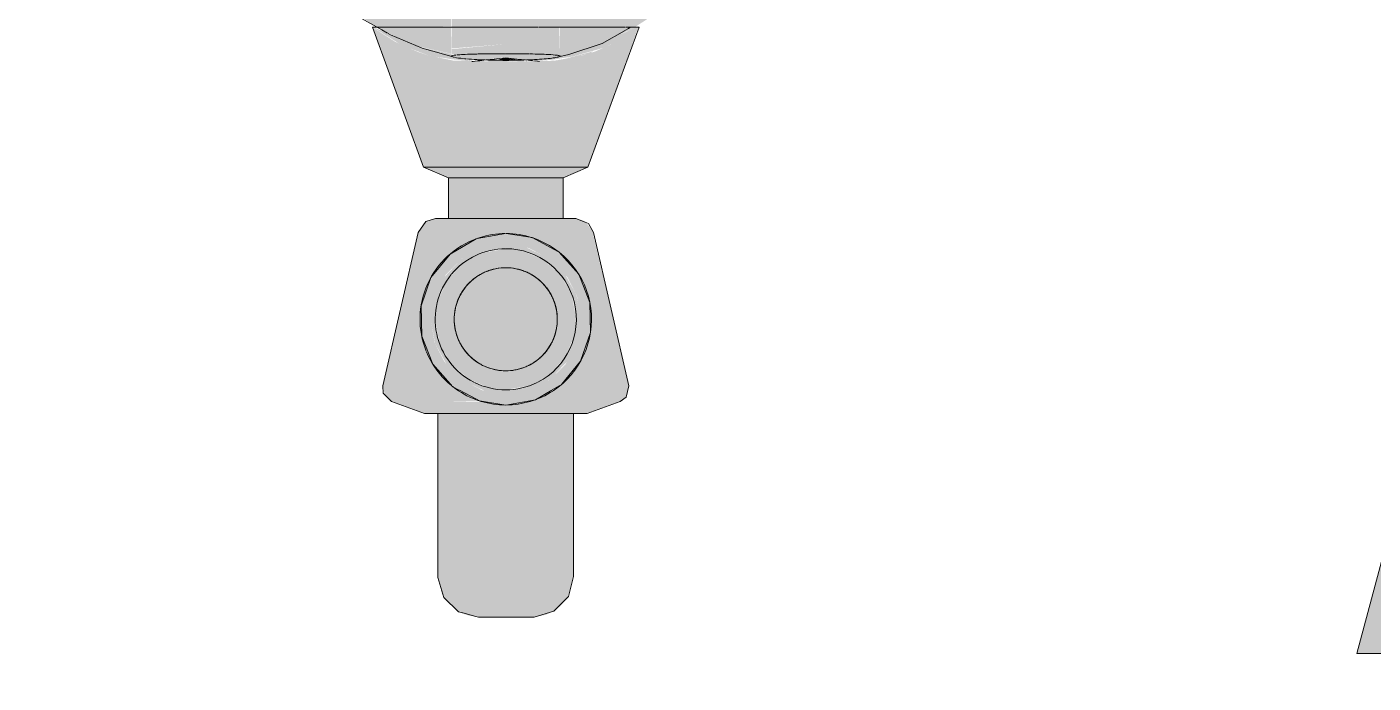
# Model space of a CAD drawing. Header units: millimetres. Extents: x 0 to 102275, y -2706 to 7916.
# Drawn here: x 92956.4 to 93452.4, y 253.8 to 495.6 of the extents above; entities that cross this region are included whole.
import ezdxf

# ---------------------------------------------------------------- set-up
doc = ezdxf.new("R2010")
doc.units = ezdxf.units.MM
for name, color, linetype, lineweight in [('A-DETL-GENF', 7, 'Continuous', 9), ('A-WALL-PATT', 7, 'Continuous', 9), ('P-SANR-FIXT', 7, 'Continuous', 9)]:
    doc.layers.add(name, color=color, linetype=linetype, lineweight=lineweight)
doc.layers.add('P-SANR-FIXT-2', color=7, linetype='Continuous', lineweight=9, transparency=0.7)

# ---------------------------------------------------------------- blocks, each defined once
blk = doc.blocks.new('Urinal - Urinal-30617152-Развертка 1_15-4')
at = {"layer": 'P-SANR-FIXT-2'}
for points in [[(3341.17, 495.59), (3359, 495.83), (3358.94, 521.97), (3344.66, 527.07), (3337.25, 530.78), (3327.92, 536.46), (3313.01, 548.86), (3303.39, 559.33), (3294.42, 570.57), (3285.78, 583.74), (3274.07, 605.27), (3264.48, 629.26), (3259.45, 644.11), (3249.64, 651.79), (3238.4, 665.08), (3230.71, 678.78), (3225.43, 693.89), (3223.89, 700.6), (3227.53, 677.52), (3236.6, 638.29), (3247.22, 607.39), (3252.46, 593.58), (3264.23, 569.82), (3273.91, 553.19), (3284.58, 537.82), (3295.86, 524.31), (3310.37, 510.62), (3314.73, 506.7), (3331.28, 495.59), (3340.61, 495.59)], [(3414.41, 495.59), (3426.94, 495.77), (3442.3, 505.91), (3453.95, 516.06), (3465.46, 527.95), (3483.92, 552.79), (3499.71, 581.26), (3509.28, 603.41), (3519.48, 632.51), (3527.2, 662.42), (3531.77, 683.93), (3534.32, 703.35), (3532.18, 692.78), (3526.48, 677.24), (3519.21, 664.39), (3507.53, 651.15), (3498.87, 644.36), (3491.79, 624.09), (3482.16, 601.7), (3469.63, 579.68), (3459, 564.49), (3451.76, 556.05), (3435.51, 540.59), (3424.84, 533.18), (3414, 527.23), (3411.47, 526.21), (3399, 521.67), (3399, 495.59), (3414.37, 495.59)], [(3375.82, 495.59), (3399, 495.74), (3398.83, 521.89), (3396.57, 521.26), (3391.48, 520.6), (3383.46, 520.19), (3373.7, 520.22), (3364.23, 520.85), (3360.41, 521.51), (3359, 521.67), (3359.14, 495.59), (3375.6, 495.59)], [(3399, 484.84), (3398.71, 495.59), (3379, 495.44), (3379, 485.76), (3395.43, 485.42), (3398.55, 485.07)], [(3360.89, 485.3), (3360.21, 485.47), (3360.83, 485.31)], [(3369.46, 483.18), (3370.68, 483.27), (3369.52, 483.19)], [(3379, 483.31), (3379, 484.25), (3375.29, 483.35), (3378.65, 483.31)], [(3383.35, 483.67), (3383.16, 483.75), (3383.21, 483.69)], [(3383.4, 483.51), (3383.21, 483.69), (3383.38, 483.51)], [(3361.46, 440), (3379, 440), (3379, 443.91), (3348.7, 443.91), (3357.91, 440), (3361.19, 440)], [(3396.81, 440), (3400.09, 440), (3409.3, 443.91), (3379, 443.91), (3379, 440), (3396.54, 440)], [(3361.94, 425), (3379, 425), (3379, 440), (3357.91, 440), (3358.07, 425), (3360.03, 425)], [(3388.81, 425), (3400.09, 425), (3400.09, 440), (3379, 440), (3379, 425), (3387.8, 425)], [(3368.78, 419.91), (3379, 419.91), (3379, 425), (3352.61, 424.86), (3349.84, 423.91), (3349.08, 423.24), (3346.95, 419.91), (3368.46, 419.91)], [(3405.1, 419.91), (3411.27, 419.91), (3408.56, 423.65), (3407.63, 424.25), (3404.57, 425), (3379, 425), (3379, 419.91), (3402.15, 419.91)], [(3379, 356.28), (3379, 360.28), (3370.38, 361.68), (3362.47, 365.86), (3356.34, 372.3), (3352.75, 379.35), (3351.4, 387.88), (3352.9, 396.7), (3356.95, 404.39), (3362.78, 410.21), (3371.23, 414.26), (3379, 415.49), (3378.91, 419.47), (3368.46, 417.54), (3360.03, 413.06), (3353.43, 406.46), (3348.88, 397.23), (3347.4, 387.88), (3348.94, 378.12), (3353.43, 369.31), (3361.02, 362.01), (3369.73, 357.75), (3375.87, 356.78)], [(3379, 356.28), (3388.77, 357.83), (3397.99, 362.73), (3404.57, 369.31), (3409.12, 378.54), (3410.6, 387.88), (3409.06, 397.65), (3404.57, 406.46), (3396.98, 413.75), (3388.77, 417.94), (3379, 419.49), (3379, 415.49), (3387.53, 414.14), (3395.53, 409.91), (3401.66, 403.46), (3405.25, 396.41), (3406.48, 387.12), (3405.1, 379.06), (3401.05, 371.37), (3395.22, 365.55), (3386.77, 361.51), (3379, 360.28), (3379, 357.23)], [(3379, 360.28), (3379, 361.87), (3370.47, 363.39), (3363.31, 367.24), (3357.57, 373.35), (3354.14, 380.61), (3352.99, 387.88), (3354.67, 396.73), (3358.36, 403.58), (3364.47, 409.31), (3371.73, 412.74), (3379, 414.14), (3379, 415.49), (3370.47, 414.14), (3362.61, 410.05), (3356.25, 403.29), (3352.75, 396.41), (3351.4, 387.88), (3352.9, 379.06), (3357.32, 371.01), (3362.78, 365.55), (3371.23, 361.51), (3372.72, 361.27)], [(3379, 361.87), (3379, 368.88), (3371.73, 370.33), (3365.56, 374.45), (3361.45, 380.61), (3360.03, 388.05), (3361.45, 395.15), (3365.56, 401.32), (3371.73, 405.44), (3379, 406.88), (3379, 413.89), (3370.47, 412.37), (3363.31, 408.52), (3357.57, 402.42), (3354.14, 395.15), (3352.99, 387.88), (3354.51, 379.35), (3358.36, 372.19), (3364.47, 366.45), (3371.73, 363.02), (3375.95, 362.35)], [(3379, 360.28), (3387.53, 361.63), (3395.39, 365.72), (3401.75, 372.47), (3405.25, 379.35), (3406.6, 387.88), (3405.1, 396.7), (3400.68, 404.76), (3395.22, 410.21), (3386.77, 414.26), (3379, 415.49), (3379, 413.89), (3387.53, 412.37), (3394.69, 408.52), (3400.43, 402.42), (3403.86, 395.15), (3405.01, 387.88), (3403.49, 379.35), (3399.64, 372.19), (3393.53, 366.45), (3386.27, 363.02), (3379, 361.63)], [(3379, 361.87), (3387.53, 363.39), (3394.69, 367.24), (3400.43, 373.35), (3403.86, 380.61), (3405.01, 387.88), (3403.33, 396.73), (3399.64, 403.58), (3393.53, 409.31), (3386.27, 412.74), (3379, 413.89), (3379, 406.88), (3386.27, 405.44), (3392.44, 401.32), (3396.55, 395.15), (3397.99, 387.85), (3396.55, 380.61), (3392.44, 374.45), (3386.27, 370.33), (3379, 368.88), (3379, 363.14)], [(3358.77, 357.55), (3369.23, 357.83), (3360.03, 362.71), (3359.38, 363.37), (3333.68, 363.37), (3334.5, 359.86), (3336.84, 357.55), (3357.92, 357.55)], [(3397.58, 357.55), (3421.16, 357.55), (3422.84, 358.92), (3423.5, 359.86), (3424.05, 361.8), (3424.32, 363.37), (3398.63, 363.37), (3397.4, 362.22), (3388.27, 357.75), (3388.77, 357.55), (3396.63, 357.55)], [(3358.77, 353.12), (3379, 353.12), (3379, 356.28), (3369.72, 357.55), (3336.84, 357.55), (3349.19, 353.12), (3357.92, 353.12)], [(3397.99, 353.12), (3409, 353.12), (3420.8, 357.55), (3386.36, 357.45), (3379, 356.28), (3379, 353.12), (3396.63, 353.12)], [(3354, 293.12), (3379, 293.12), (3379, 353.12), (3354, 353.12), (3354, 298.1)], [(3396.25, 293.12), (3404, 293.12), (3404, 353.12), (3379, 353.12), (3379, 293.12), (3393.69, 293.12)], [(3374.84, 278.12), (3379, 278.12), (3379, 293.12), (3354, 293.12), (3355.49, 286.61), (3357.87, 283.32), (3361.19, 280.4), (3363.35, 279.33), (3365.86, 278.52), (3372.17, 278.12), (3374, 278.12)], [(3385.83, 278.12), (3390.62, 278.34), (3393.6, 278.93), (3395.97, 279.99), (3399.07, 282.16), (3401.5, 284.95), (3403.32, 289.98), (3404, 293.12), (3379, 293.12), (3379, 278.12), (3384.11, 278.12)]]:
    blk.add_hatch(color=256, dxfattribs=at).paths.add_polyline_path(points)
h = blk.add_hatch(color=256, dxfattribs=at)
h.paths.add_polyline_path([(3366.6, 443.91), (3379, 443.91), (3378.93, 482.85), (3359.49, 483.25), (3350.19, 485.23), (3346.41, 486.51), (3338.25, 490.17), (3329.95, 495.44), (3348.7, 443.91), (3361.94, 443.91)])
h.paths.add_polyline_path([(3374.54, 482.85), (3374.82, 482.85), (3374.82, 482.85)])
h = blk.add_hatch(color=256, dxfattribs=at)
h.paths.add_polyline_path([(3366.75, 483.03), (3366.48, 483.27), (3360.28, 484.4), (3354.14, 485.92), (3350.1, 487.21), (3343.37, 489.77), (3330.16, 495.59), (3330.16, 495.42), (3340.82, 488.82), (3350.4, 485.18), (3355.67, 484.1), (3353.35, 484.66), (3359.5, 483.66), (3366.52, 483.04)])
h.paths.add_polyline_path([(3368.96, 483.25), (3369.52, 483.53), (3368.46, 483.32), (3368.87, 483.26)])
h = blk.add_hatch(color=256, dxfattribs=at)
h.paths.add_polyline_path([(3371.09, 483.46), (3379, 484.46), (3379, 485.76), (3362.4, 485.41), (3359.49, 485.09), (3359, 485.09), (3358.72, 485.71), (3349.68, 487.68), (3349.01, 487.58), (3357.06, 485.18), (3362.4, 484.08), (3368.46, 483.59), (3371.02, 483.47)])
h.paths.add_polyline_path([(3359, 485.74), (3358.81, 495.59), (3331.42, 495.44), (3338.92, 491.8), (3347.2, 488.34), (3358.99, 485.74)])
h = blk.add_hatch(color=256, dxfattribs=at)
h.paths.add_polyline_path([(3359, 484.84), (3360.34, 485.22), (3360.03, 485.46), (3359, 485.47), (3359, 485.09)])
h.paths.add_polyline_path([(3379, 489.31), (3379, 495.59), (3359, 495.32), (3359.04, 487.7), (3378.57, 489.28)])
h.paths.add_polyline_path([(3360.95, 485.31), (3363.38, 485.48), (3377.14, 485.75), (3379, 486.03), (3379, 489.31), (3359, 487.43), (3359.1, 485.71), (3360.94, 485.31)])
h = blk.add_hatch(color=256, dxfattribs=at)
h.paths.add_polyline_path([(3379, 484.25), (3387.97, 483.51), (3397.11, 484.28), (3403.06, 485.77), (3408.27, 487.38), (3419.99, 492.34), (3426.23, 495.31), (3426.66, 495.59), (3399, 495.44), (3399, 484.84), (3397.75, 485.2), (3394.32, 485.49), (3381.67, 485.75), (3379, 485.46), (3379, 484.34)])
h.paths.add_polyline_path([(3381.93, 483.34), (3381.55, 483.5), (3381.88, 483.35)])
h = blk.add_hatch(color=256, dxfattribs=at)
h.paths.add_polyline_path([(3385.52, 443.91), (3409.3, 443.91), (3427.79, 495.38), (3417.39, 488.95), (3412.06, 486.64), (3407.81, 485.26), (3397.02, 483.16), (3379, 482.85), (3379, 443.91)])
h.paths.add_polyline_path([(3403.14, 484.29), (3404.94, 484.66), (3403.34, 484.33)])
h = blk.add_hatch(color=256, dxfattribs=at)
h.paths.add_polyline_path([(3385.23, 482.85), (3383.38, 482.95), (3383.64, 482.88)])
h.paths.add_polyline_path([(3389.64, 483.03), (3395.41, 483.45), (3403.51, 484.7), (3415.35, 488), (3419.99, 490.3), (3428.11, 495.59), (3426.23, 495.31), (3423.24, 493.73), (3405.23, 486.35), (3396.57, 484.2), (3389.56, 483.59), (3387.98, 483.22), (3390.02, 483.24), (3389.55, 483.04)])
h.paths.add_polyline_path([(3394.99, 483.13), (3398.51, 483.43), (3397.02, 483.33), (3395.05, 483.14)])
h.paths.add_polyline_path([(3396.87, 483.19), (3399.49, 483.51), (3397.02, 483.2)])
h.paths.add_polyline_path([(3401.42, 484.08), (3404.91, 484.66), (3409.99, 485.87), (3411.36, 486.67), (3402.2, 484.26)])
h.paths.add_polyline_path([(3403.22, 484.3), (3406.58, 484.99), (3403.37, 484.33)])
h = blk.add_hatch(color=256, dxfattribs=at)
h.paths.add_polyline_path([(3379, 482.85), (3379, 483.31), (3372.93, 483.18), (3372.3, 482.87), (3379, 482.85)])
h.paths.add_polyline_path([(3366.38, 482.99), (3365.01, 483.08), (3366.31, 483)])
h.paths.add_polyline_path([(3367.59, 483.12), (3367.59, 483.33), (3367.18, 483.17)])
h.paths.add_polyline_path([(3368.59, 483.22), (3367.74, 483.42), (3368.46, 483.23)])
h = blk.add_hatch(color=256, dxfattribs=at)
h.paths.add_polyline_path([(3379, 483.31), (3381.48, 483.48), (3379, 484.25), (3379, 483.33)])
h.paths.add_polyline_path([(3382.09, 483.34), (3382.7, 483.6), (3379, 484.25), (3382.04, 483.35)])
h.paths.add_polyline_path([(3383.99, 483.38), (3383.71, 483.46), (3383.67, 483.44)])
h = blk.add_hatch(color=256, dxfattribs=at)
h.paths.add_polyline_path([(3379.04, 482.85), (3382.7, 483.1), (3381.93, 483.34), (3379, 483.31), (3379, 482.85)])
h.paths.add_polyline_path([(3386.86, 482.88), (3382.7, 483.35), (3382.7, 483.16), (3383.61, 482.92), (3386.85, 482.88)])
h.paths.add_polyline_path([(3386.75, 482.9), (3386.14, 483.05), (3386.74, 482.9)])
h.paths.add_polyline_path([(3393, 483.15), (3397.11, 483.56), (3393.58, 483.22)])
h.paths.add_polyline_path([(3388.59, 483.09), (3387.69, 483.25), (3388.36, 483.12)])
h = blk.add_hatch(color=256, dxfattribs=at)
h.paths.add_polyline_path([(3388.04, 483.03), (3387.32, 483.25), (3387.7, 483.08)])
h.paths.add_polyline_path([(3383.99, 483.38), (3383.67, 483.44), (3383.67, 483.43)])
h.paths.add_polyline_path([(3384.02, 483.4), (3383.92, 483.59), (3383.71, 483.46)])
h.paths.add_polyline_path([(3383.1, 483.53), (3382.27, 483.68), (3382.7, 483.6)])
h = blk.add_hatch(color=256, dxfattribs=at)
h.paths.add_polyline_path([(3385.24, 483.41), (3384.01, 483.65), (3385.23, 483.41)])
h.paths.add_polyline_path([(3382.65, 483.76), (3382.52, 483.83), (3382.6, 483.77)])
h = blk.add_hatch(color=256, dxfattribs=at)
h.paths.add_polyline_path([(3390.89, 482.89), (3391.72, 482.94), (3391.05, 482.91)])
h.paths.add_polyline_path([(3386.82, 482.93), (3386.74, 483.21), (3386.74, 482.94)])
h = blk.add_hatch(color=256, dxfattribs=at)
h.paths.add_polyline_path([(3333.68, 363.37), (3359.38, 363.37), (3353.43, 369.31), (3348.94, 378.12), (3347.4, 387.88), (3349.34, 398.43), (3353.88, 406.9), (3360.6, 413.54), (3369.23, 417.94), (3379, 419.54), (3379, 419.91), (3346.73, 419.91), (3334.5, 366.91)])
h.paths.add_polyline_path([(3379, 368.88), (3379, 406.88), (3371.73, 405.44), (3365.56, 401.32), (3361.45, 395.15), (3360.03, 387.71), (3361.45, 380.61), (3365.56, 374.45), (3371.73, 370.33)])
h = blk.add_hatch(color=256, dxfattribs=at)
h.paths.add_polyline_path([(3424.32, 363.37), (3411.05, 419.91), (3379, 419.91), (3379.09, 419.47), (3389.5, 417.57), (3397.99, 413.03), (3404.57, 406.46), (3409.06, 397.65), (3410.6, 387.88), (3408.66, 377.34), (3404.12, 368.86), (3398.8, 363.37), (3423.95, 363.37)])
h.paths.add_polyline_path([(3379, 368.88), (3386.27, 370.33), (3392.44, 374.45), (3396.55, 380.61), (3397.99, 387.92), (3396.55, 395.15), (3392.44, 401.32), (3386.27, 405.44), (3379, 406.88), (3379, 370.33)])
at = {"layer": 'P-SANR-FIXT'}
for p, q in [((3329.89, 495.59), (3348.7, 443.91)), ((3331.12, 495.59), (3329.89, 495.59)), ((3329.89, 495.59), (3332.5, 495.59)), ((3332.68, 495.59), (3331.37, 495.59)), ((3348.38, 495.59), (3332.81, 495.59)), ((3332.81, 495.59), (3348.38, 495.59)), ((3335.44, 493.3), (3333.32, 494.5)), ((3358.77, 495.59), (3348.43, 495.59)), ((3348.43, 495.59), (3379, 495.59)), ((3359.43, 495.59), (3359.09, 495.59)), ((3363.97, 495.59), (3359.85, 495.59)), ((3370.28, 495.59), (3364.17, 495.59)), ((3371.28, 495.59), (3370.43, 495.59)), ((3379, 495.59), (3371.49, 495.59)), ((3390.82, 495.59), (3379, 495.59)), ((3379, 495.59), (3390.82, 495.59)), ((3396.44, 495.59), (3391.02, 495.59)), ((3391.02, 495.59), (3422.96, 495.59)), ((3398.07, 495.59), (3396.67, 495.59)), ((3398.57, 495.59), (3398.15, 495.59)), ((3422.96, 495.59), (3399.05, 495.59)), ((3409.3, 443.91), (3428.11, 495.59)), ((3424.24, 495.11), (3422.87, 494.32)), ((3426.11, 495.59), (3423.24, 495.59)), ((3423.24, 495.59), (3425.73, 495.59)), ((3424.68, 495.36), (3424.24, 495.11)), ((3425.73, 495.59), (3428.11, 495.59)), ((3426.73, 495.59), (3426.12, 495.59)), ((3428.11, 495.59), (3426.88, 495.59)), ((3366.48, 482.87), (3366.92, 482.92)), ((3366.98, 482.93), (3367.71, 483.01)), ((3367.71, 483.01), (3368.45, 483.09)), ((3368.46, 483.09), (3368.98, 483.15)), ((3368.98, 483.15), (3369.39, 483.19)), ((3369.39, 483.19), (3371.68, 483.45)), ((3371.68, 483.45), (3374.69, 483.78)), ((3374.88, 483.8), (3375.58, 483.88)), ((3375.58, 483.88), (3379, 484.25)), ((3379, 484.25), (3383.12, 483.8)), ((3383.31, 483.78), (3386.32, 483.45)), ((3386.32, 483.45), (3389.07, 483.14)), ((3389.55, 483.09), (3390.69, 482.96)), ((3390.69, 482.96), (3391.45, 482.88)), ((3348.7, 443.91), (3357.91, 440)), ((3379, 443.91), (3348.7, 443.91)), ((3348.7, 443.91), (3379, 443.91)), ((3409.3, 443.91), (3379, 443.91)), ((3379, 443.91), (3409.3, 443.91)), ((3400.09, 440), (3409.3, 443.91)), ((3357.91, 440), (3357.91, 425)), ((3379, 440), (3357.91, 440)), ((3357.91, 440), (3379, 440)), ((3400.09, 440), (3379, 440)), ((3379, 440), (3400.09, 440)), ((3400.09, 425), (3400.09, 440)), ((3379, 425), (3357.94, 425)), ((3357.94, 425), (3358.94, 425)), ((3358.94, 425), (3366.6, 425)), ((3366.6, 425), (3379, 425)), ((3378.83, 425), (3379, 425)), ((3400.06, 425), (3379, 425)), ((3379, 425), (3399.06, 425)), ((3399.06, 425), (3400.06, 425)), ((3403.19, 425), (3404.87, 425)), ((3404.87, 425), (3408.23, 423.62)), ((3346.73, 419.91), (3333.68, 363.37)), ((3378.91, 419.47), (3368.51, 417.61)), ((3424.32, 363.37), (3411.27, 419.91)), ((3336.84, 357.55), (3349, 353.12)), ((3361.95, 361.71), (3368.22, 358.38)), ((3409, 353.12), (3421.16, 357.55)), ((3350.47, 353.12), (3349, 353.12)), ((3349, 353.12), (3379, 353.12)), ((3353.82, 353.12), (3350.47, 353.12)), ((3379, 353.12), (3353.82, 353.12)), ((3354, 353.12), (3354, 293.12)), ((3379, 353.12), (3354, 353.12)), ((3354, 353.12), (3355.22, 353.12)), ((3355.22, 353.12), (3358.77, 353.12)), ((3358.77, 353.12), (3379, 353.12)), ((3404.18, 353.12), (3379, 353.12)), ((3379, 353.12), (3409, 353.12)), ((3404, 353.12), (3379, 353.12)), ((3379, 353.12), (3404, 353.12)), ((3404, 293.12), (3404, 353.12)), ((3409, 353.12), (3404.18, 353.12)), ((3368.01, 278.38), (3363.12, 279.67)), ((3369, 278.12), (3368.01, 278.38)), ((3389, 278.12), (3387.66, 278.12))]:
    blk.add_line(p, q, dxfattribs=at)
at = {"layer": 'P-SANR-FIXT', "flags": 128}
for points in [[(3333.32, 494.5), (3324.98, 499.23), (3302.88, 516.9), (3281.74, 541.4), (3262.14, 573.19), (3244.98, 612.38), (3231.33, 658.57), (3222.34, 710.66)], [(3360, 484.43), (3348.23, 487.75), (3336.55, 492.67), (3335.68, 493.16)], [(3422.73, 494.25), (3414.53, 489.56), (3402.25, 485.45), (3398, 484.43)], [(3346.73, 419.91), (3349.6, 423.97), (3353.13, 425)], [(3353.13, 425), (3355.09, 425), (3357.91, 425)], [(3379, 425), (3369.14, 425), (3360.77, 425), (3355.15, 425), (3353.13, 425)], [(3358.07, 425), (3360.65, 425), (3368.98, 425), (3378.83, 425)], [(3379, 425), (3388.86, 425), (3397.23, 425), (3399.93, 425)], [(3404.87, 425), (3402.91, 425), (3397.35, 425), (3389.02, 425), (3379.17, 425), (3379, 425)], [(3400.09, 425), (3402.85, 425), (3403.19, 425)], [(3408.23, 423.62), (3409.47, 423.12), (3411.27, 419.91)], [(3368.46, 417.6), (3368.05, 417.53), (3358.46, 411.9), (3351.41, 403.3), (3347.78, 392.78), (3348.01, 381.66), (3352.09, 371.31), (3359.5, 363.02), (3361.86, 361.76)], [(3398.43, 412.79), (3388.68, 417.97), (3379.09, 419.47)], [(3396.06, 361.82), (3399.54, 363.87), (3406.59, 372.47), (3410.22, 382.98), (3409.99, 394.1), (3405.91, 404.45), (3398.5, 412.75)], [(3336.84, 357.55), (3333.83, 360.61), (3333.68, 363.37)], [(3424.32, 363.37), (3423.39, 359.17), (3421.16, 357.55)], [(3368.46, 358.26), (3369.32, 357.8), (3379, 356.28)], [(3379, 356.28), (3389.95, 358.24), (3396.02, 361.8)], [(3363.05, 279.68), (3361.63, 280.06), (3356.16, 285.36), (3354.01, 292.67), (3354, 293.12)], [(3404, 293.12), (3402.07, 285.75), (3396.76, 280.29), (3389.45, 278.13), (3389, 278.12)], [(3370.66, 278.12), (3369.49, 278.12), (3369, 278.12)], [(3369, 278.12), (3370.91, 278.12), (3375.92, 278.12), (3379, 278.12)], [(3379, 278.12), (3373.12, 278.12), (3370.66, 278.12)], [(3387.66, 278.12), (3387.09, 278.12), (3382.08, 278.12), (3379, 278.12)], [(3379, 278.12), (3384.88, 278.12), (3388.51, 278.12), (3389, 278.12)]]:
    blk.add_lwpolyline(points, dxfattribs=at)
at = {"layer": 'P-SANR-FIXT'}
for radius, start, end in [(31.6, 109.5835, 201.9226), (31.6, 108.5527, 109.4923), (31.6, 90.1669, 108), (31.6, 72, 89.8331), (31.6, 303.524, 71.4473), (26.01, 90, 140.2888), (26.01, 90, 140.2888), (26.01, 297.0374, 90), (26.01, 297.0374, 90), (19, 90, 124.2426), (19, 90, 124.2426), (19, 90, 124.2426), (19, 67.5, 90), (19, 0.1009, 90), (19, 0.1009, 90), (26.01, 140.704, 242.9626), (26.01, 140.704, 242.9626), (19, 124.4363, 247.5), (19, 124.4363, 270), (19, 124.4363, 270), (19, 45, 67.5), (19, 337.5, 45), (19, 270, 359.8991), (19, 270, 359.8991), (19, 359.8991, 0.1009), (19, 0, 0.1009), (19, 359.8991, 0), (19, 292.5, 337.5), (31.6, 202.4099, 224.8796), (19, 247.5, 270), (19, 270, 292.5), (31.6, 224.9155, 236.476), (26.01, 243.6074, 270), (26.01, 243.6074, 270), (26.01, 270, 296.3926), (26.01, 270, 296.3926), (31.6, 236.7739, 270), (31.6, 270, 303.2261)]:
    blk.add_arc((3379, 387.88), radius, start, end, dxfattribs=at)
for points, knots in [([(3360.65, 485.27), (3360.16, 485.22), (3359.3, 485.09), (3359, 484.93), (3359, 484.84)], [-0.2608746, -0.2608746, -0.2608746, -0.2608746, -0.1428571, 0, 0, 0, 0]), ([(3368.31, 485.65), (3367.69, 485.64), (3364.65, 485.56), (3362.27, 485.44), (3360.97, 485.31)], [-0.641309, -0.641309, -0.641309, -0.641309, -0.5714286, -0.2857143, -0.2857143, -0.2857143, -0.2857143]), ([(3368.39, 483.58), (3369.02, 483.55), (3370.97, 483.45), (3374.5, 483.34), (3377.5, 483.31), (3379, 483.31)], [-0.3557583, -0.3557583, -0.3557583, -0.3557583, -0.2857143, -0.1428571, 0, 0, 0, 0]), ([(3379, 485.76), (3376.75, 485.76), (3373.76, 485.74), (3370.99, 485.7), (3370.31, 485.69)], [-1, -1, -1, -1, -0.7857143, -0.7142857, -0.7142857, -0.7142857, -0.7142857]), ([(3379, 483.31), (3380.5, 483.31), (3383.5, 483.34), (3387.75, 483.48), (3391.58, 483.69), (3394.77, 483.96), (3396.71, 484.2), (3397.53, 484.34), (3397.75, 484.38)], [-1, -1, -1, -1, -0.8571429, -0.7142857, -0.5714286, -0.4285714, -0.2857143, -0.2264013, -0.2264013, -0.2264013, -0.2264013]), ([(3398.02, 485.19), (3397.97, 485.19), (3397.21, 485.31), (3396.05, 485.4), (3394.65, 485.48)], [-0.798889, -0.798889, -0.798889, -0.798889, -0.7857143, -0.5714286, -0.5714286, -0.5714286, -0.5714286]), ([(3379, 406.88), (3377.86, 406.88), (3376.16, 406.73), (3373.94, 406.22), (3372.86, 405.87), (3372.33, 405.67)], [-1, -1, -1, -1, -0.9444444, -0.9166667, -0.8888889, -0.8888889, -0.8888889, -0.8888889]), ([(3385.67, 405.67), (3385.14, 405.87), (3384.06, 406.22), (3381.84, 406.73), (3380.14, 406.88), (3379, 406.88)], [-0.1111111, -0.1111111, -0.1111111, -0.1111111, -0.0833333, -0.0555556, 0, 0, 0, 0]), ([(3366.54, 402.22), (3366.32, 402.04), (3365.9, 401.66), (3365.1, 400.86), (3364.16, 399.79), (3363.15, 398.41), (3362.42, 397.19), (3361.9, 396.18), (3361.43, 395.15), (3360.72, 393.28), (3360.34, 391.62), (3360.18, 390.52)], [-0.7777778, -0.7777778, -0.7777778, -0.7777778, -0.7638889, -0.75, -0.7222222, -0.6944444, -0.6666667, -0.6527778, -0.6388889, -0.6111111, -0.5555556, -0.5555556, -0.5555556, -0.5555556]), ([(3368.32, 403.6), (3368.17, 403.49), (3367.78, 403.22), (3367.19, 402.77), (3366.75, 402.41), (3366.54, 402.22)], [-0.81461676, -0.81461676, -0.81461676, -0.81461676, -0.80555556, -0.79166667, -0.77777778, -0.77777778, -0.77777778, -0.77777778]), ([(3372.33, 405.67), (3371.8, 405.48), (3370.76, 405.03), (3369.45, 404.33), (3368.67, 403.83), (3368.37, 403.63)], [-0.88888889, -0.88888889, -0.88888889, -0.88888889, -0.86111111, -0.83333333, -0.8157033, -0.8157033, -0.8157033, -0.8157033]), ([(3391.46, 402.22), (3391.25, 402.41), (3390.81, 402.77), (3389.91, 403.45), (3388.73, 404.23), (3387.24, 405.03), (3386.2, 405.48), (3385.67, 405.67)], [-0.2222222, -0.2222222, -0.2222222, -0.2222222, -0.2083333, -0.1944444, -0.1666667, -0.1388889, -0.1111111, -0.1111111, -0.1111111, -0.1111111]), ([(3395.7, 396.94), (3395.43, 397.44), (3394.85, 398.41), (3393.84, 399.79), (3392.9, 400.86), (3392.1, 401.66), (3391.68, 402.04), (3391.46, 402.22)], [-0.3333333, -0.3333333, -0.3333333, -0.3333333, -0.3055556, -0.2777778, -0.25, -0.2361111, -0.2222222, -0.2222222, -0.2222222, -0.2222222]), ([(3397.82, 390.52), (3397.66, 391.62), (3397.28, 393.28), (3396.57, 395.15), (3396.1, 396.18), (3395.84, 396.69), (3395.7, 396.94)], [-0.4444444, -0.4444444, -0.4444444, -0.4444444, -0.3888889, -0.3611111, -0.3472222, -0.3333333, -0.3333333, -0.3333333, -0.3333333]), ([(3360.18, 390.52), (3360.03, 389.41), (3359.95, 387.75), (3360.1, 385.85), (3360.25, 384.77), (3360.4, 383.98), (3360.58, 383.2), (3360.86, 382.17), (3361.3, 380.93), (3361.82, 379.73), (3362.31, 378.8), (3362.7, 378.12), (3363.12, 377.45), (3363.71, 376.59), (3364.51, 375.56), (3365.4, 374.6), (3366.16, 373.87), (3366.76, 373.34), (3367.39, 372.84), (3368.25, 372.2), (3369.39, 371.47), (3370.83, 370.7), (3372.36, 370.06), (3373.95, 369.54), (3376.14, 369.04), (3377.85, 368.88), (3379, 368.88)], [-0.5555556, -0.5555556, -0.5555556, -0.5555556, -0.5, -0.4722222, -0.4583333, -0.4444444, -0.4305556, -0.4166667, -0.3888889, -0.3611111, -0.3472222, -0.3333333, -0.3194444, -0.3055556, -0.2777778, -0.25, -0.2361111, -0.2222222, -0.2083333, -0.1944444, -0.1666667, -0.1388889, -0.1111111, -0.0833333, -0.0555556, 0, 0, 0, 0]), ([(3379, 368.88), (3380.15, 368.88), (3381.86, 369.04), (3384.05, 369.54), (3385.64, 370.06), (3387.17, 370.7), (3388.61, 371.47), (3389.75, 372.2), (3390.61, 372.84), (3391.24, 373.34), (3391.84, 373.87), (3392.6, 374.6), (3393.49, 375.56), (3394.29, 376.59), (3394.88, 377.45), (3395.3, 378.12), (3395.69, 378.8), (3396.18, 379.73), (3396.7, 380.93), (3397.14, 382.17), (3397.42, 383.2), (3397.6, 383.98), (3397.75, 384.77), (3397.9, 385.85), (3398.05, 387.75), (3397.97, 389.41), (3397.82, 390.52)], [-1, -1, -1, -1, -0.9444444, -0.9166667, -0.8888889, -0.8611111, -0.8333333, -0.8055556, -0.7916667, -0.7777778, -0.7638889, -0.75, -0.7222222, -0.6944444, -0.6805556, -0.6666667, -0.6527778, -0.6388889, -0.6111111, -0.5833333, -0.5694444, -0.5555556, -0.5416667, -0.5277778, -0.5, -0.4444444, -0.4444444, -0.4444444, -0.4444444])]:
    blk.add_open_spline(points, degree=3, knots=knots, dxfattribs=at)
for points in [[(3359, 484.84), (3359, 484.78), (3359.07, 484.73), (3359.19, 484.67)], [(3359.5, 484.56), (3359.64, 484.52), (3359.81, 484.48), (3360, 484.43)], [(3360.25, 484.38), (3360.99, 484.24), (3362.04, 484.1), (3363.36, 483.96)], [(3363.58, 483.94), (3363.79, 483.92), (3364.01, 483.9), (3364.23, 483.88)], [(3364.49, 483.86), (3365.65, 483.76), (3366.95, 483.66), (3368.37, 483.59)], [(3370.16, 485.69), (3369.55, 485.68), (3368.96, 485.67), (3368.39, 485.65)], [(3387.69, 485.69), (3384.99, 485.73), (3381.99, 485.76), (3379, 485.76)], [(3391.48, 485.6), (3390.4, 485.64), (3389.23, 485.66), (3387.99, 485.68)], [(3394.65, 485.48), (3393.72, 485.53), (3392.65, 485.57), (3391.48, 485.6)], [(3397.99, 484.43), (3398.19, 484.48), (3398.36, 484.52), (3398.5, 484.56)], [(3398.5, 485.1), (3398.39, 485.12), (3398.25, 485.15), (3398.1, 485.17)], [(3399, 484.84), (3399, 484.92), (3398.87, 485), (3398.6, 485.07)]]:
    blk.add_open_spline(points, degree=3, dxfattribs=at)
blk = doc.blocks.new('Начало раскладки_красным - Начало раскладки_красным-26110621-Развертка 1_15-4')
at = {"layer": 'A-DETL-GENF'}
blk.add_hatch(color=256, dxfattribs=at).paths.add_polyline_path([(3692.61, 264.75), (3765.08, 264.79), (3728.77, 400)])
for p, q in [((3728.77, 400), (3692.61, 264.75)), ((3728.77, 400), (3692.61, 264.75)), ((3692.61, 264.75), (3765.08, 264.79)), ((3692.61, 264.75), (3765.08, 264.79))]:
    blk.add_line(p, q, dxfattribs=at)

msp = doc.modelspace()

# ---------------------------------------------------------------- hatches: boundary and pattern name
at = {"layer": 'A-WALL-PATT'}
h = msp.add_hatch(dxfattribs=at)
h.set_pattern_fill('FP_28', color=256, style=0, pattern_type=2)
h.set_pattern_definition([(90, (94082.8, 0), (-600, 4e-14), []), (180, (94082.8, 0), (-7e-14, -600), [])])
h.paths.add_polyline_path([(89904.82, 0), (90080.21, 0), (90080.22, 10), (90087.24, 10), (90087.24, 32.93), (90089.74, 32.93), (90089.74, 147.5), (90068.82, 147.5), (90068.82, 130), (90050.82, 130), (90050.68, 147.5), (89986.82, 147.5), (89986.82, 130), (89968.82, 130), (89968.82, 150), (89904.82, 150), (89904.82, 115.94)])
h.paths.add_polyline_path([(90129.42, 0), (90359.4, 0), (90359.4, 150), (90269.32, 150), (90269.32, 100), (90253.32, 100), (90253.32, 150), (90132.82, 150), (90132.82, 130), (90119.89, 130), (90119.89, 32.93), (90122.39, 32.93), (90122.39, 10), (90129.42, 10), (90129.42, 9.68)])
h.paths.add_polyline_path([(90528.23, 0), (90708.82, 0), (90717.36, 150), (90528.23, 150), (90528.23, 0.71)])
h.paths.add_polyline_path([(90918.82, 0), (90969.21, 0), (90969.21, 10), (90976.24, 10), (90976.24, 32.93), (90978.74, 32.93), (90978.74, 150), (90910.27, 150), (90915.63, 55.22), (90917.52, 22.37)])
h.paths.add_polyline_path([(91018.42, 0), (91459.4, 0), (91459.39, 221.48), (91453.45, 224.48), (91434.18, 237.38), (91416.61, 252.79), (91401.09, 270.48), (91387.47, 291.16), (91377.61, 311.16), (91369.95, 333.9), (91367.03, 348.59), (91366.68, 348.59), (91364.61, 364.24), (91363.91, 383.31), (91363.91, 400), (91364.36, 400), (91373.82, 750), (91373.82, 790), (91526.32, 790), (91526.56, 795.58), (91527.92, 798.6), (91531.32, 800), (91556.94, 799.81), (91558.64, 799.04), (91559.98, 798.24), (91560.65, 796.29), (91560.83, 796.17), (91561.32, 795), (91561.32, 790), (91713.82, 790), (91713.82, 750), (91723.28, 400), (91723.72, 400), (91723.72, 378.02), (91723.02, 364.24), (91720.95, 348.59), (91720.6, 348.59), (91717.59, 333.44), (91710.02, 311.16), (91699.2, 289.43), (91686.54, 270.48), (91669.51, 251.46), (91653.33, 237.28), (91633.77, 224.2), (91628.23, 221.47), (91628.23, 0), (91808.82, 0), (91818.8, 176.66), (91823.82, 270), (92003.82, 270), (92015.63, 55.22), (92018.82, 0), (92069.21, 0), (92069.21, 10), (92076.24, 10), (92076.24, 32.93), (92078.74, 32.93), (92078.74, 202.93), (92079.69, 206.11), (92080.68, 207.67), (92081.29, 208.24), (92082.54, 209), (92085.82, 210), (92085.82, 1650), (92101.82, 1650), (92101.87, 209.98), (92105.77, 208.59), (92106.74, 207.99), (92108.33, 205.68), (92108.89, 202.93), (92108.89, 32.93), (92111.39, 32.93), (92111.39, 10), (92118.42, 10), (92118.42, 0), (93083.69, 0), (93218.02, 36.08), (93218.07, 0), (93482.82, 0), (93482.82, 264.77), (93446.43, 264.75), (93482.58, 400), (93482.82, 400), (93482.82, 1800), (89904.82, 1800), (89904.82, 1650), (91004.82, 1650), (91004.82, 622.5), (91011.82, 622.5), (91011.82, 617.5), (91014.32, 617.5), (91015.55, 615.2), (91016.97, 613.99), (91019.02, 613.2), (91020.32, 613), (91020.32, 611), (91022.82, 611), (91022.82, 607.5), (91024.24, 607.5), (91024.8, 612.83), (91026.46, 619.48), (91029.37, 627.21), (91032.02, 632.58), (91035.21, 637.8), (91038.91, 642.78), (91043.09, 647.41), (91050.44, 653.85), (91054.86, 656.87), (91058.47, 659.06), (91065.56, 662.42), (91072.14, 664.71), (91077.21, 666), (91084.39, 667.1), (91088.85, 667.44), (91097.18, 667.15), (91102.86, 666.4), (91107.75, 665.4), (91113.93, 663.5), (91121.35, 660.26), (91126.65, 657.29), (91131.74, 653.81), (91136.53, 649.84), (91140.97, 645.4), (91145.07, 640.44), (91148.72, 635.03), (91152.61, 627.62), (91154.35, 623.24), (91156.52, 616.24), (91157.88, 609.05), (91158.54, 601.7), (91158.49, 600.33), (91158.01, 600.04), (91157.56, 600.38), (91157.33, 601.7), (91154.97, 617.07), (91153.15, 622.47), (91148.28, 632.72), (91143.66, 640.2), (91140.26, 644.26), (91134.93, 649.58), (91130.77, 652.95), (91124.12, 657.36), (91119.41, 659.82), (91112.31, 662.7), (91107.53, 664.12), (91101.2, 665.42), (91097.83, 665.93), (91088.58, 666.15), (91082.55, 665.65), (91076.69, 664.62), (91070.36, 662.88), (91064.47, 660.62), (91060.51, 658.62), (91052.71, 653.55), (91044.24, 646.7), (91041.69, 644.09), (91032.37, 630.59), (91030.98, 627.81), (91026.96, 616.59), (91025.62, 607.31), (91027.55, 607.35), (91032.71, 607.5), (91036.32, 607.5), (91036.32, 609), (91066.32, 609), (91066.32, 607.5), (91070.53, 607.3), (91071.82, 607.5), (91088.13, 607.51), (91089.07, 608.23), (91093.82, 609.5), (91099.16, 607.83), (91100.7, 606.5), (91102.46, 603.75), (91103.09, 601.7), (91103.32, 600), (91102.91, 597.27), (91101.33, 594.31), (91100.31, 593.11), (91098.57, 591.77), (91093.82, 590.5), (91088.51, 592.14), (91087.09, 592.84), (91075.57, 592.51), (91066.32, 592.5), (91066.32, 591), (91036.32, 591), (91036.07, 592.52), (91031.06, 592.61), (91027.95, 592.5), (91022.82, 592.22), (91022.82, 589), (91020.32, 589), (91020.32, 587), (91017.96, 586.52), (91016.15, 585.45), (91014.86, 583.83), (91014.32, 582.5), (91011.82, 582.5), (91011.82, 577.5), (91004.82, 577.5), (91005.09, 209), (91006.74, 207.99), (91008.33, 205.68), (91008.89, 202.93), (91008.89, 32.93), (91011.39, 32.93), (91011.39, 10), (91018.42, 10), (91018.42, 9.68)])
h.paths.add_polyline_path([(93135.32, 278.12), (93121.01, 278.38), (93118.67, 278.8), (93115.01, 280.4), (93113.62, 281.54), (93110.72, 284.34), (93109.3, 286.61), (93107.82, 293.12), (93107.82, 353.12), (93102.82, 353.12), (93090.66, 357.55), (93089.04, 359), (93088.31, 359.86), (93087.87, 361.2), (93087.5, 363.37), (93100.77, 420.22), (93103.66, 423.91), (93105.09, 424.49), (93107.25, 425), (93111.72, 425), (93111.51, 440.09), (93102.52, 443.91), (93083.97, 495.59), (93084.51, 495.81), (93083.71, 496.28), (93068.55, 506.7), (93055.58, 518.57), (93046.83, 527.43), (93035.97, 540.98), (93025.76, 556.09), (93014.82, 576.06), (93005.44, 595.78), (92997.17, 618.24), (92989.95, 640.26), (92981.18, 678.25), (92976.17, 710.5), (92975.15, 728.19), (92976.06, 747.43), (92978.5, 766.3), (92982.72, 787.01), (92989.36, 811.03), (92995.12, 828.58), (93003.56, 850.2), (93015.33, 875.36), (93025.11, 893.65), (93038.65, 915), (93048.45, 924.41), (93060.4, 929.67), (93073.61, 931.95), (93087.64, 932.32), (93181.34, 932.23), (93192.02, 931.95), (93205.23, 929.67), (93217.18, 924.41), (93226.98, 915), (93240.52, 893.65), (93252.13, 871.96), (93262.07, 850.2), (93271.12, 826.71), (93278.64, 803.03), (93283.59, 783.86), (93287.55, 763.08), (93289.65, 746.83), (93290.48, 728.19), (93289.45, 710.41), (93285.59, 683.93), (93280.3, 659.04), (93272.32, 629.71), (93261.37, 599.33), (93251.95, 577.99), (93236.94, 551.38), (93219.28, 527.95), (93205.45, 513.82), (93193.1, 503.72), (93180.69, 495.59), (93181.82, 495.31), (93163.11, 443.91), (93153.91, 440), (93153.91, 425), (93158.92, 424.94), (93161.59, 424.16), (93162.5, 423.57), (93165.17, 419.54), (93178.14, 363.37), (93177.3, 359.83), (93176.44, 358.74), (93174.62, 357.42), (93162.63, 353.12), (93157.82, 353.12), (93157.82, 293.12), (93156.41, 287.65), (93154.72, 284.14), (93151.81, 281.19), (93148.14, 279.16), (93146.28, 278.58), (93141.48, 278.12), (93137.42, 278.12)])
h.paths.add_polyline_path([(92456.82, 278.12), (92440.01, 278.38), (92437.67, 278.8), (92435.25, 279.66), (92432.62, 281.54), (92429.72, 284.34), (92428.3, 286.61), (92426.82, 293.12), (92426.82, 353.12), (92421.82, 353.12), (92409.66, 357.55), (92408.04, 359), (92407.26, 360.01), (92406.87, 361.2), (92406.5, 363.37), (92419.77, 420.22), (92422.66, 423.91), (92424.09, 424.49), (92426.25, 425), (92430.72, 425), (92430.51, 440.09), (92421.52, 443.91), (92402.97, 495.59), (92403.51, 495.81), (92402.71, 496.28), (92387.55, 506.7), (92374.58, 518.57), (92365.83, 527.43), (92354.38, 541.86), (92344.76, 556.09), (92333.82, 576.06), (92324.44, 595.78), (92316.17, 618.24), (92308.95, 640.26), (92300.18, 678.25), (92295.17, 710.5), (92294.24, 730.24), (92295.06, 747.43), (92297.5, 766.3), (92301.72, 787.01), (92308.36, 811.03), (92314.12, 828.58), (92322.56, 850.2), (92334.33, 875.36), (92344.11, 893.65), (92357.65, 915), (92367.45, 924.41), (92379.4, 929.67), (92392.61, 931.95), (92413.45, 932.32), (92496.99, 932.32), (92511.02, 931.95), (92524.23, 929.67), (92536.18, 924.41), (92545.98, 915), (92559.52, 893.65), (92571.13, 871.96), (92581.07, 850.2), (92590.65, 825.1), (92597.64, 803.03), (92602.06, 786.48), (92606.55, 763.08), (92608.65, 746.83), (92609.48, 728.19), (92608.45, 710.41), (92604.59, 683.93), (92599.3, 659.04), (92592.03, 631.74), (92580.37, 599.33), (92570.95, 577.99), (92555.94, 551.38), (92538.28, 527.95), (92524.45, 513.82), (92512.1, 503.72), (92499.69, 495.59), (92500.82, 495.31), (92482.11, 443.91), (92472.91, 440), (92472.91, 425), (92477.92, 424.94), (92480.63, 424.13), (92481.5, 423.57), (92484.17, 419.54), (92497.14, 363.37), (92496.3, 359.83), (92495.44, 358.74), (92493.62, 357.42), (92481.63, 353.12), (92476.82, 353.12), (92476.82, 293.12), (92475.41, 287.65), (92473.72, 284.14), (92471.17, 281.4), (92467.14, 279.16), (92465.28, 278.58), (92460.48, 278.12), (92456.86, 278.12)])
h.paths.add_polyline_path([(91142.65, 643.14), (91140.43, 645.59), (91140.55, 645.4)])
h.paths.add_polyline_path([(91133.21, 652.43), (91130.77, 654.2), (91131.28, 653.81)])
h.paths.add_polyline_path([(93132.82, 944.61), (93124.41, 945.72), (93120.38, 947.09), (93116.57, 948.97), (93111.38, 952.78), (93109.84, 954.13), (93107.04, 957.33), (93104.67, 960.86), (93102.34, 966.02), (93101.43, 968.7), (93100.6, 972.87), (93100.32, 977.11), (93100.6, 981.35), (93101.43, 985.52), (93102.79, 989.55), (93104.67, 993.36), (93107.04, 996.9), (93109.84, 1000.09), (93113.04, 1002.9), (93118.43, 1006.25), (93122.27, 1007.78), (93126.64, 1009.02), (93132.82, 1009.61), (93141.23, 1008.5), (93145.26, 1007.14), (93149.07, 1005.26), (93152.61, 1002.9), (93155.8, 1000.09), (93158.95, 996.38), (93160.97, 993.36), (93162.85, 989.55), (93164.21, 985.52), (93165.05, 981.2), (93165.32, 977.11), (93165.04, 972.87), (93164.21, 968.7), (93162.85, 964.67), (93160.97, 960.86), (93158.6, 957.33), (93155.8, 954.13), (93151.81, 950.8), (93147.21, 947.97), (93145.26, 947.09), (93139, 945.2)])
h.paths.add_polyline_path([(92451.82, 944.61), (92443.41, 945.72), (92439.38, 947.09), (92435.57, 948.97), (92430.38, 952.78), (92428.84, 954.13), (92426.04, 957.33), (92423.67, 960.86), (92421.34, 966.02), (92420.43, 968.7), (92419.6, 972.87), (92419.32, 977.11), (92419.6, 981.35), (92420.43, 985.52), (92421.79, 989.55), (92423.67, 993.36), (92426.04, 996.9), (92428.84, 1000.09), (92432.04, 1002.9), (92437.43, 1006.25), (92439.38, 1007.14), (92445.64, 1009.02), (92451.82, 1009.61), (92460.23, 1008.5), (92464.26, 1007.14), (92468.07, 1005.26), (92472.51, 1002.1), (92474.8, 1000.09), (92477.95, 996.38), (92479.97, 993.36), (92481.85, 989.55), (92483.21, 985.52), (92484.05, 981.2), (92484.32, 977.11), (92484.04, 972.87), (92483.21, 968.7), (92481.85, 964.67), (92479.97, 960.86), (92477.6, 957.33), (92474.8, 954.13), (92470.87, 950.84), (92466.21, 947.97), (92464.26, 947.09), (92458, 945.2)])

# ---------------------------------------------------------------- block references
at = {"layer": 'A-DETL-GENF'}
msp.add_blockref('Начало раскладки_красным - Начало раскладки_красным-26110621-Развертка 1_15-4', (89753.82, 0), dxfattribs=at)
at = {"layer": 'P-SANR-FIXT'}
msp.add_blockref('Urinal - Urinal-30617152-Развертка 1_15-4', (89753.82, 0), dxfattribs=at)

doc.saveas('drawing.dxf')
